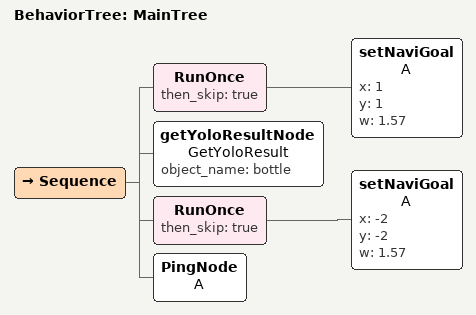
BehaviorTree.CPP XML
<root BTCPP_format="4">
    <BehaviorTree ID="MainTree">
        <Sequence>
            <RunOnce then_skip="true">
                <setNaviGoal name="A" x="1" y="1" w="1.57"/>
            </RunOnce>
            <getYoloResultNode name="GetYoloResult" object_name="bottle"/>
            <RunOnce then_skip="true">
                <setNaviGoal name="A" x="-2" y="-2" w="1.57"/>
            </RunOnce>
            <PingNode name="A"/>
        </Sequence>
    </BehaviorTree>
</root>
